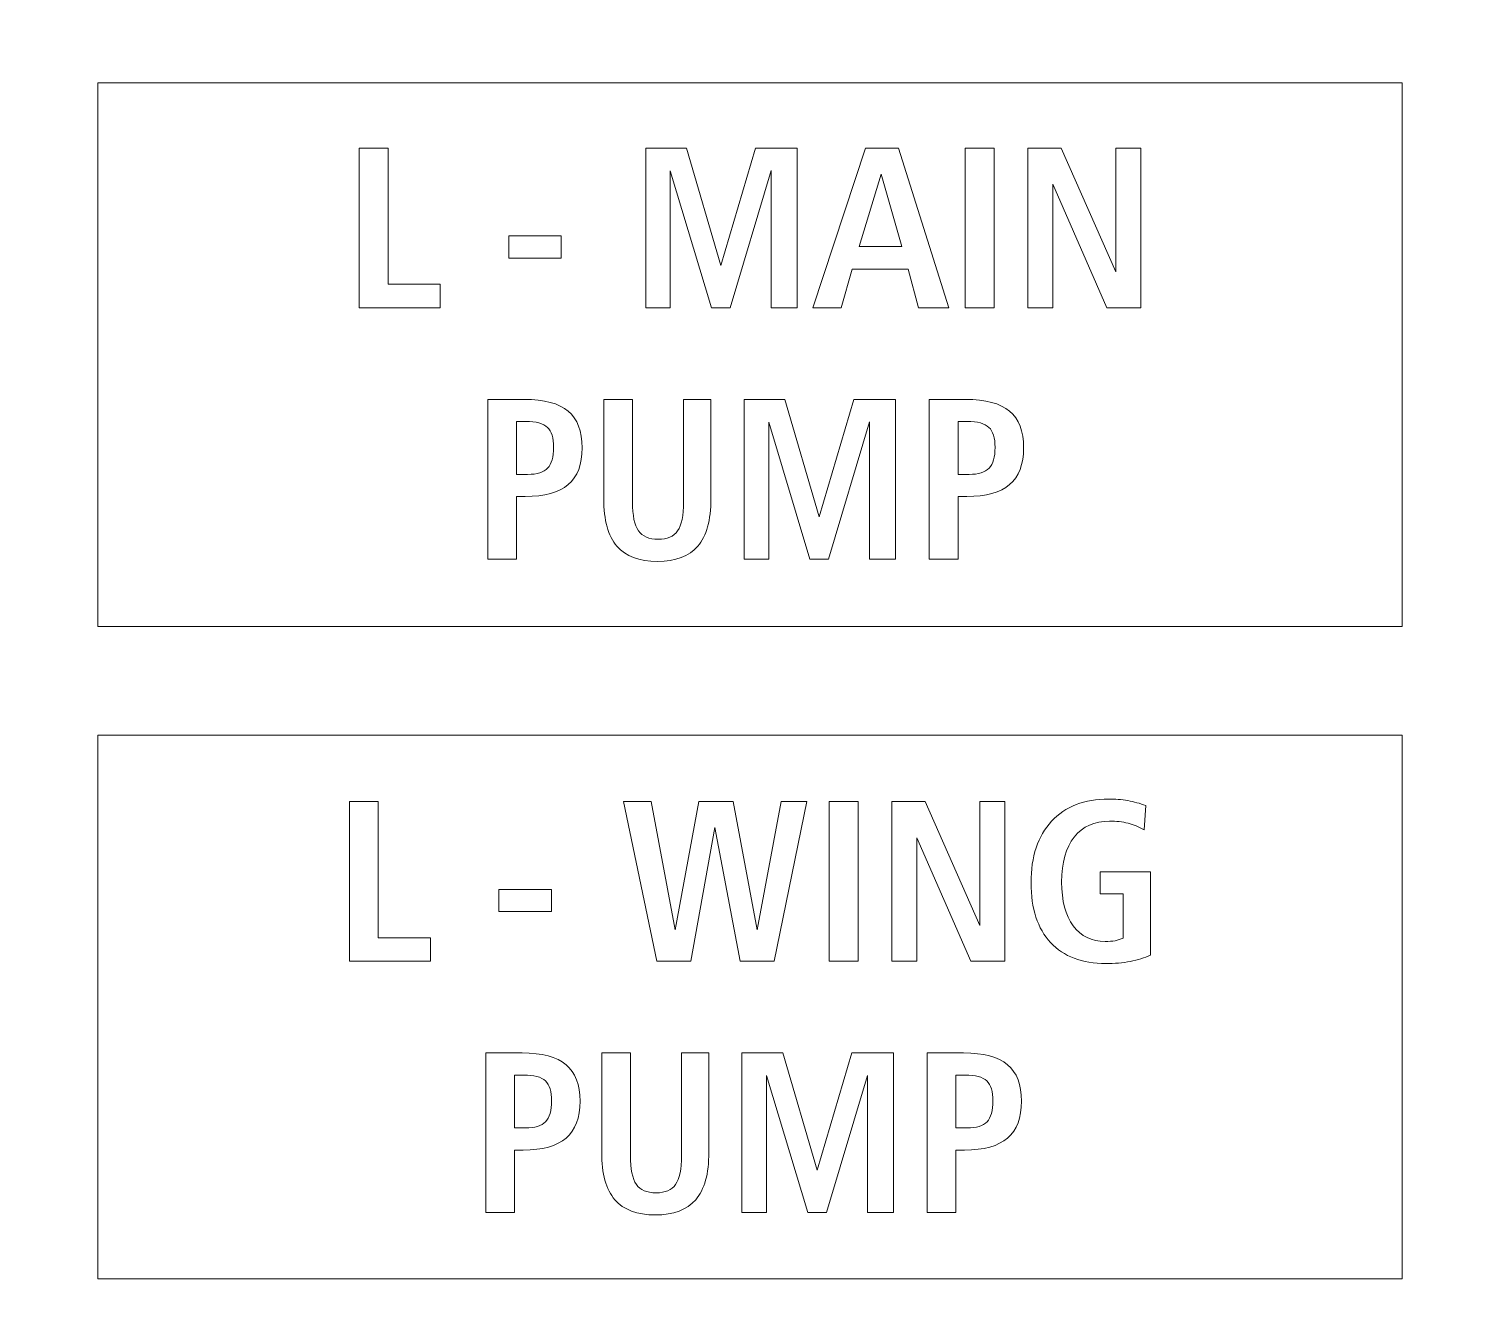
# Model space of a CAD drawing. Header units: millimetres. Extents: x -170 to 781, y -239 to -77.
# Drawn here: x 527.39 to 553.67, y -182.52 to -159.15 of the extents above; entities that cross this region are included whole.
import ezdxf

# ---------------------------------------------------------------- set-up
doc = ezdxf.new("R2010")
doc.units = ezdxf.units.MM
doc.header["$MEASUREMENT"] = 0
for name, color, linetype in [('Cut', 7, 'Continuous'), ('Engrave', 7, 'Continuous'), ('Mask', 7, 'Continuous')]:
    doc.layers.add(name, color=color, linetype=linetype)

msp = doc.modelspace()

# ---------------------------------------------------------------- linework, layer by layer
at = {"layer": 'Cut', "color": 250, "lineweight": 9}
msp.add_open_spline([(625.8935, -133.0419), (625.8935, -133.0419), (625.8935, -185.2646), (625.8935, -185.2646), (625.8935, -185.2646), (625.8935, -185.2654), (625.8935, -185.2661), (625.8935, -185.2669), (625.8935, -185.2669), (625.8935, -185.2669), (625.8935, -189.7544), (625.8935, -189.7544), (625.8935, -189.7544), (625.8935, -189.7544), (625.8935, -204.7521), (625.8935, -204.7521), (625.8935, -204.7521), (625.8935, -204.7529), (625.8935, -204.7536), (625.8935, -204.7544), (625.8935, -204.7544), (625.8935, -204.7544), (625.8935, -211.5419), (625.8935, -211.5419), (625.8935, -211.5419), (625.8935, -211.5419), (625.8935, -218.3294), (625.8935, -218.3294), (625.8935, -218.3294), (625.8933, -218.7274), (625.7349, -219.1091), (625.4532, -219.3904), (625.4532, -219.3904), (625.1716, -219.6717), (624.7916, -219.8296), (624.3935, -219.8294), (624.3935, -219.8294), (624.3935, -219.8294), (621.931, -219.8294), (621.931, -219.8294), (621.931, -219.8294), (619.7874, -219.8294), (617.8067, -220.973), (616.7349, -222.8294), (616.7349, -222.8294), (615.6631, -224.6858), (615.6631, -226.973), (616.7349, -228.8294), (616.7349, -228.8294), (617.8067, -230.6858), (619.7874, -231.8294), (621.931, -231.8294), (621.931, -231.8294), (621.931, -231.8294), (624.3935, -231.8294), (624.3935, -231.8294), (624.3935, -231.8294), (624.7916, -231.8296), (625.1733, -231.988), (625.4546, -232.2697), (625.4546, -232.2697), (625.7359, -232.5513), (625.8938, -232.9313), (625.8935, -233.3294), (625.8935, -233.3294), (625.8935, -233.3294), (625.8935, -237.8169), (625.8935, -237.8169), (625.8935, -237.8169), (625.8933, -238.2149), (625.7349, -238.5966), (625.4532, -238.8779), (625.4532, -238.8779), (625.1716, -239.1592), (624.7916, -239.3171), (624.3935, -239.3169), (624.3935, -239.3169), (624.3935, -239.3169), (482.9435, -239.3169), (482.9435, -239.3169), (482.9435, -239.3169), (482.5455, -239.3166), (482.1638, -239.1582), (481.8825, -238.8766), (481.8825, -238.8766), (481.6012, -238.5949), (481.4433, -238.2149), (481.4435, -237.8169), (481.4435, -237.8169), (481.4435, -237.8169), (481.4435, -233.3294), (481.4435, -233.3294), (481.4435, -233.3294), (481.4438, -232.9313), (481.6022, -232.5496), (481.8838, -232.2683), (481.8838, -232.2683), (482.1655, -231.987), (482.5455, -231.8291), (482.9435, -231.8294), (482.9435, -231.8294), (482.9435, -231.8294), (485.406, -231.8294), (485.406, -231.8294), (485.406, -231.8294), (487.5496, -231.8294), (489.5304, -230.6858), (490.6022, -228.8294), (490.6022, -228.8294), (491.674, -226.973), (491.674, -224.6858), (490.6022, -222.8294), (490.6022, -222.8294), (489.5304, -220.973), (487.5496, -219.8294), (485.406, -219.8294), (485.406, -219.8294), (485.406, -219.8294), (482.9435, -219.8294), (482.9435, -219.8294), (482.9435, -219.8294), (482.5455, -219.8291), (482.1638, -219.6707), (481.8825, -219.3891), (481.8825, -219.3891), (481.6012, -219.1074), (481.4433, -218.7274), (481.4435, -218.3294), (481.4435, -218.3294), (481.4435, -218.3294), (481.4435, -211.5419), (481.4435, -211.5419), (481.4435, -211.5419), (481.4435, -211.5419), (481.4435, -204.7544), (481.4435, -204.7544), (481.4435, -204.7544), (481.4435, -204.7544), (481.4435, -189.7559), (481.4435, -189.7559), (481.4435, -189.7559), (481.4435, -189.7554), (481.4435, -189.7549), (481.4435, -189.7544), (481.4435, -189.7544), (481.4435, -189.7544), (481.4435, -185.2669), (481.4435, -185.2669), (481.4435, -185.2669), (481.4435, -185.2669), (481.4435, -133.0434), (481.4435, -133.0434), (481.4435, -133.0434), (481.4435, -133.0429), (481.4435, -133.0424), (481.4435, -133.0419), (481.4435, -133.0419), (481.4435, -133.0419), (481.4435, -128.5544), (481.4435, -128.5544), (481.4435, -128.5544), (481.4435, -128.5544), (481.4435, -113.5559), (481.4435, -113.5559), (481.4435, -113.5559), (481.4435, -113.5554), (481.4435, -113.5549), (481.4435, -113.5544), (481.4435, -113.5544), (481.4435, -113.5544), (481.4435, -106.7669), (481.4435, -106.7669), (481.4435, -106.7669), (481.4435, -106.7669), (481.4435, -99.9794), (481.4435, -99.9794), (481.4435, -99.9794), (481.4438, -99.5813), (481.6022, -99.1996), (481.8838, -98.9183), (481.8838, -98.9183), (482.1655, -98.637), (482.5455, -98.4791), (482.9435, -98.4794), (482.9435, -98.4794), (482.9435, -98.4794), (485.406, -98.4794), (485.406, -98.4794), (485.406, -98.4794), (487.5496, -98.4794), (489.5304, -97.3358), (490.6022, -95.4794), (490.6022, -95.4794), (491.674, -93.623), (491.674, -91.3358), (490.6022, -89.4794), (490.6022, -89.4794), (489.5304, -87.623), (487.5496, -86.4794), (485.406, -86.4794), (485.406, -86.4794), (485.406, -86.4794), (482.9435, -86.4794), (482.9435, -86.4794), (482.9435, -86.4794), (482.5455, -86.4791), (482.1638, -86.3207), (481.8825, -86.0391), (481.8825, -86.0391), (481.6012, -85.7574), (481.4433, -85.3774), (481.4435, -84.9794), (481.4435, -84.9794), (481.4435, -84.9794), (481.4435, -80.4919), (481.4435, -80.4919), (481.4435, -80.4919), (481.4438, -80.0938), (481.6022, -79.7121), (481.8838, -79.4308), (481.8838, -79.4308), (482.1655, -79.1495), (482.5455, -78.9916), (482.9435, -78.9919), (482.9435, -78.9919), (482.9435, -78.9919), (624.3935, -78.9919), (624.3935, -78.9919), (624.3935, -78.9919), (624.7916, -78.9921), (625.1733, -79.1505), (625.4546, -79.4322), (625.4546, -79.4322), (625.7359, -79.7138), (625.8938, -80.0938), (625.8935, -80.4919), (625.8935, -80.4919), (625.8935, -80.4919), (625.8935, -84.9794), (625.8935, -84.9794), (625.8935, -84.9794), (625.8933, -85.3774), (625.7349, -85.7591), (625.4532, -86.0404), (625.4532, -86.0404), (625.1716, -86.3217), (624.7916, -86.4796), (624.3935, -86.4794), (624.3935, -86.4794), (624.3935, -86.4794), (621.931, -86.4794), (621.931, -86.4794), (621.931, -86.4794), (619.7874, -86.4794), (617.8067, -87.623), (616.7349, -89.4794), (616.7349, -89.4794), (615.6631, -91.3358), (615.6631, -93.623), (616.7349, -95.4794), (616.7349, -95.4794), (617.8067, -97.3358), (619.7874, -98.4794), (621.931, -98.4794), (621.931, -98.4794), (621.931, -98.4794), (624.3935, -98.4794), (624.3935, -98.4794), (624.3935, -98.4794), (624.7916, -98.4796), (625.1733, -98.638), (625.4546, -98.9197), (625.4546, -98.9197), (625.7359, -99.2013), (625.8938, -99.5813), (625.8935, -99.9794), (625.8935, -99.9794), (625.8935, -99.9794), (625.8935, -106.7669), (625.8935, -106.7669), (625.8935, -106.7669), (625.8935, -106.7669), (625.8935, -113.5544), (625.8935, -113.5544), (625.8935, -113.5544), (625.8935, -113.5544), (625.8935, -128.5521), (625.8935, -128.5521), (625.8935, -128.5521), (625.8935, -128.5529), (625.8935, -128.5536), (625.8935, -128.5544), (625.8935, -128.5544), (625.8935, -128.5544), (625.8935, -133.0419), (625.8935, -133.0419)], degree=3, knots=[0, 0, 0, 0, 0.0133333, 0.0133333, 0.0133333, 0.0133333, 0.0266667, 0.0266667, 0.0266667, 0.0266667, 0.04, 0.04, 0.04, 0.04, 0.0533333, 0.0533333, 0.0533333, 0.0533333, 0.0666667, 0.0666667, 0.0666667, 0.0666667, 0.08, 0.08, 0.08, 0.08, 0.0933333, 0.0933333, 0.0933333, 0.0933333, 0.1066667, 0.1066667, 0.1066667, 0.1066667, 0.12, 0.12, 0.12, 0.12, 0.1333333, 0.1333333, 0.1333333, 0.1333333, 0.1466667, 0.1466667, 0.1466667, 0.1466667, 0.16, 0.16, 0.16, 0.16, 0.1733333, 0.1733333, 0.1733333, 0.1733333, 0.1866667, 0.1866667, 0.1866667, 0.1866667, 0.2, 0.2, 0.2, 0.2, 0.2133333, 0.2133333, 0.2133333, 0.2133333, 0.2266667, 0.2266667, 0.2266667, 0.2266667, 0.24, 0.24, 0.24, 0.24, 0.2533333, 0.2533333, 0.2533333, 0.2533333, 0.2666667, 0.2666667, 0.2666667, 0.2666667, 0.28, 0.28, 0.28, 0.28, 0.2933333, 0.2933333, 0.2933333, 0.2933333, 0.3066667, 0.3066667, 0.3066667, 0.3066667, 0.32, 0.32, 0.32, 0.32, 0.3333333, 0.3333333, 0.3333333, 0.3333333, 0.3466667, 0.3466667, 0.3466667, 0.3466667, 0.36, 0.36, 0.36, 0.36, 0.3733333, 0.3733333, 0.3733333, 0.3733333, 0.3866667, 0.3866667, 0.3866667, 0.3866667, 0.4, 0.4, 0.4, 0.4, 0.4133333, 0.4133333, 0.4133333, 0.4133333, 0.4266667, 0.4266667, 0.4266667, 0.4266667, 0.44, 0.44, 0.44, 0.44, 0.4533333, 0.4533333, 0.4533333, 0.4533333, 0.4666667, 0.4666667, 0.4666667, 0.4666667, 0.48, 0.48, 0.48, 0.48, 0.4933333, 0.4933333, 0.4933333, 0.4933333, 0.5066667, 0.5066667, 0.5066667, 0.5066667, 0.52, 0.52, 0.52, 0.52, 0.5333333, 0.5333333, 0.5333333, 0.5333333, 0.5466667, 0.5466667, 0.5466667, 0.5466667, 0.56, 0.56, 0.56, 0.56, 0.5733333, 0.5733333, 0.5733333, 0.5733333, 0.5866667, 0.5866667, 0.5866667, 0.5866667, 0.6, 0.6, 0.6, 0.6, 0.6133333, 0.6133333, 0.6133333, 0.6133333, 0.6266667, 0.6266667, 0.6266667, 0.6266667, 0.64, 0.64, 0.64, 0.64, 0.6533333, 0.6533333, 0.6533333, 0.6533333, 0.6666667, 0.6666667, 0.6666667, 0.6666667, 0.68, 0.68, 0.68, 0.68, 0.6933333, 0.6933333, 0.6933333, 0.6933333, 0.7066667, 0.7066667, 0.7066667, 0.7066667, 0.72, 0.72, 0.72, 0.72, 0.7333333, 0.7333333, 0.7333333, 0.7333333, 0.7466667, 0.7466667, 0.7466667, 0.7466667, 0.76, 0.76, 0.76, 0.76, 0.7733333, 0.7733333, 0.7733333, 0.7733333, 0.7866667, 0.7866667, 0.7866667, 0.7866667, 0.8, 0.8, 0.8, 0.8, 0.8133333, 0.8133333, 0.8133333, 0.8133333, 0.8266667, 0.8266667, 0.8266667, 0.8266667, 0.84, 0.84, 0.84, 0.84, 0.8533333, 0.8533333, 0.8533333, 0.8533333, 0.8666667, 0.8666667, 0.8666667, 0.8666667, 0.88, 0.88, 0.88, 0.88, 0.8933333, 0.8933333, 0.8933333, 0.8933333, 0.9066667, 0.9066667, 0.9066667, 0.9066667, 0.92, 0.92, 0.92, 0.92, 0.9333333, 0.9333333, 0.9333333, 0.9333333, 0.9466667, 0.9466667, 0.9466667, 0.9466667, 0.96, 0.96, 0.96, 0.96, 0.9733333, 0.9733333, 0.9733333, 0.9733333, 1, 1, 1, 1], dxfattribs=at)
at = {"layer": 'Engrave', "color": 240, "lineweight": 9}
for points, knots in [([(533.4778, -161.352), (533.4778, -161.352), (534.0069, -161.352), (534.0069, -161.352), (534.0069, -161.352), (534.0069, -161.352), (534.0069, -163.8581), (534.0069, -163.8581), (534.0069, -163.8581), (534.0069, -163.8581), (534.9679, -163.8581), (534.9679, -163.8581), (534.9679, -163.8581), (534.9679, -163.8581), (534.9679, -164.2899), (534.9679, -164.2899), (534.9679, -164.2899), (534.9679, -164.2899), (533.4778, -164.2899), (533.4778, -164.2899), (533.4778, -164.2899), (533.4778, -164.2899), (533.4778, -161.352), (533.4778, -161.352)], [0, 0, 0, 0, 0.1428571, 0.1428571, 0.1428571, 0.1428571, 0.2857143, 0.2857143, 0.2857143, 0.2857143, 0.4285714, 0.4285714, 0.4285714, 0.4285714, 0.5714286, 0.5714286, 0.5714286, 0.5714286, 0.7142857, 0.7142857, 0.7142857, 0.7142857, 1, 1, 1, 1]), ([(538.7483, -161.352), (538.7483, -161.352), (539.5011, -161.352), (539.5011, -161.352), (539.5011, -161.352), (539.5011, -161.352), (540.1318, -163.5103), (540.1318, -163.5103), (540.1318, -163.5103), (540.1318, -163.5103), (540.7704, -161.352), (540.7704, -161.352), (540.7704, -161.352), (540.7704, -161.352), (541.538, -161.352), (541.538, -161.352), (541.538, -161.352), (541.538, -161.352), (541.538, -164.2899), (541.538, -164.2899), (541.538, -164.2899), (541.538, -164.2899), (541.0596, -164.2899), (541.0596, -164.2899), (541.0596, -164.2899), (541.0596, -164.2899), (541.0596, -161.7654), (541.0596, -161.7654), (541.0596, -161.7654), (541.0596, -161.7654), (540.3012, -164.2899), (540.3012, -164.2899), (540.3012, -164.2899), (540.3012, -164.2899), (539.9576, -164.2899), (539.9576, -164.2899), (539.9576, -164.2899), (539.9576, -164.2899), (539.2012, -161.7697), (539.2012, -161.7697), (539.2012, -161.7697), (539.2012, -161.7697), (539.2012, -164.2899), (539.2012, -164.2899), (539.2012, -164.2899), (539.2012, -164.2899), (538.7483, -164.2899), (538.7483, -164.2899), (538.7483, -164.2899), (538.7483, -164.2899), (538.7483, -161.352), (538.7483, -161.352)], [0, 0, 0, 0, 0.0714286, 0.0714286, 0.0714286, 0.0714286, 0.1428571, 0.1428571, 0.1428571, 0.1428571, 0.2142857, 0.2142857, 0.2142857, 0.2142857, 0.2857143, 0.2857143, 0.2857143, 0.2857143, 0.3571429, 0.3571429, 0.3571429, 0.3571429, 0.4285714, 0.4285714, 0.4285714, 0.4285714, 0.5, 0.5, 0.5, 0.5, 0.5714286, 0.5714286, 0.5714286, 0.5714286, 0.6428571, 0.6428571, 0.6428571, 0.6428571, 0.7142857, 0.7142857, 0.7142857, 0.7142857, 0.7857143, 0.7857143, 0.7857143, 0.7857143, 0.8571429, 0.8571429, 0.8571429, 0.8571429, 1, 1, 1, 1]), ([(542.7925, -161.352), (542.7925, -161.352), (543.4021, -161.352), (543.4021, -161.352), (543.4021, -161.352), (543.4021, -161.352), (544.3242, -164.2899), (544.3242, -164.2899), (544.3242, -164.2899), (544.3242, -164.2899), (543.7704, -164.2899), (543.7704, -164.2899), (543.7704, -164.2899), (543.7704, -164.2899), (543.5756, -163.5787), (543.5756, -163.5787), (543.5756, -163.5787), (543.5756, -163.5787), (542.5505, -163.5787), (542.5505, -163.5787), (542.5505, -163.5787), (542.5505, -163.5787), (542.348, -164.2899), (542.348, -164.2899), (542.348, -164.2899), (542.348, -164.2899), (541.8266, -164.2899), (541.8266, -164.2899), (541.8266, -164.2899), (541.8266, -164.2899), (542.7925, -161.352), (542.7925, -161.352)], [0, 0, 0, 0, 0.1111111, 0.1111111, 0.1111111, 0.1111111, 0.2222222, 0.2222222, 0.2222222, 0.2222222, 0.3333333, 0.3333333, 0.3333333, 0.3333333, 0.4444444, 0.4444444, 0.4444444, 0.4444444, 0.5555556, 0.5555556, 0.5555556, 0.5555556, 0.6666667, 0.6666667, 0.6666667, 0.6666667, 0.7777778, 0.7777778, 0.7777778, 0.7777778, 1, 1, 1, 1]), ([(544.629, -161.352), (544.629, -161.352), (545.1581, -161.352), (545.1581, -161.352), (545.1581, -161.352), (545.1581, -161.352), (545.1581, -164.2899), (545.1581, -164.2899), (545.1581, -164.2899), (545.1581, -164.2899), (544.629, -164.2899), (544.629, -164.2899), (544.629, -164.2899), (544.629, -164.2899), (544.629, -161.352), (544.629, -161.352)], [0, 0, 0, 0, 0.2, 0.2, 0.2, 0.2, 0.4, 0.4, 0.4, 0.4, 0.6, 0.6, 0.6, 0.6, 1, 1, 1, 1]), ([(545.7805, -161.352), (545.7805, -161.352), (546.395, -161.352), (546.395, -161.352), (546.395, -161.352), (546.395, -161.352), (547.3976, -163.6302), (547.3976, -163.6302), (547.3976, -163.6302), (547.3976, -163.6302), (547.3976, -161.352), (547.3976, -161.352), (547.3976, -161.352), (547.3976, -161.352), (547.859, -161.352), (547.859, -161.352), (547.859, -161.352), (547.859, -161.352), (547.859, -164.2899), (547.859, -164.2899), (547.859, -164.2899), (547.859, -164.2899), (547.236, -164.2899), (547.236, -164.2899), (547.236, -164.2899), (547.236, -164.2899), (546.2419, -162.0194), (546.2419, -162.0194), (546.2419, -162.0194), (546.2419, -162.0194), (546.2419, -164.2899), (546.2419, -164.2899), (546.2419, -164.2899), (546.2419, -164.2899), (545.7805, -164.2899), (545.7805, -164.2899), (545.7805, -164.2899), (545.7805, -164.2899), (545.7805, -161.352), (545.7805, -161.352)], [0, 0, 0, 0, 0.0909091, 0.0909091, 0.0909091, 0.0909091, 0.1818182, 0.1818182, 0.1818182, 0.1818182, 0.2727273, 0.2727273, 0.2727273, 0.2727273, 0.3636364, 0.3636364, 0.3636364, 0.3636364, 0.4545455, 0.4545455, 0.4545455, 0.4545455, 0.5454545, 0.5454545, 0.5454545, 0.5454545, 0.6363636, 0.6363636, 0.6363636, 0.6363636, 0.7272727, 0.7272727, 0.7272727, 0.7272727, 0.8181818, 0.8181818, 0.8181818, 0.8181818, 1, 1, 1, 1]), ([(543.0839, -161.8339), (543.0839, -161.8339), (542.6768, -163.1638), (542.6768, -163.1638), (542.6768, -163.1638), (542.6768, -163.1638), (543.4599, -163.1638), (543.4599, -163.1638), (543.4599, -163.1638), (543.4599, -163.1638), (543.0839, -161.8339), (543.0839, -161.8339)], [0, 0, 0, 0, 0.25, 0.25, 0.25, 0.25, 0.5, 0.5, 0.5, 0.5, 1, 1, 1, 1]), ([(536.2295, -162.9691), (536.2295, -162.9691), (537.1947, -162.9691), (537.1947, -162.9691), (537.1947, -162.9691), (537.1947, -162.9691), (537.1947, -163.3755), (537.1947, -163.3755), (537.1947, -163.3755), (537.1947, -163.3755), (536.2295, -163.3755), (536.2295, -163.3755), (536.2295, -163.3755), (536.2295, -163.3755), (536.2295, -162.9691), (536.2295, -162.9691)], [0, 0, 0, 0, 0.2, 0.2, 0.2, 0.2, 0.4, 0.4, 0.4, 0.4, 0.6, 0.6, 0.6, 0.6, 1, 1, 1, 1]), ([(535.8432, -165.9767), (535.8432, -165.9767), (536.5113, -165.9767), (536.5113, -165.9767), (536.5113, -165.9767), (536.8782, -165.9767), (537.1477, -166.0487), (537.3199, -166.1926), (537.3199, -166.1926), (537.4927, -166.3365), (537.5788, -166.5609), (537.5788, -166.8657), (537.5788, -166.8657), (537.5788, -167.1705), (537.4934, -167.3963), (537.322, -167.543), (537.322, -167.543), (537.1513, -167.6898), (536.8881, -167.7631), (536.5318, -167.7631), (536.5318, -167.7631), (536.5318, -167.7631), (536.3723, -167.7631), (536.3723, -167.7631), (536.3723, -167.7631), (536.3723, -167.7631), (536.3723, -168.9146), (536.3723, -168.9146), (536.3723, -168.9146), (536.3723, -168.9146), (535.8432, -168.9146), (535.8432, -168.9146), (535.8432, -168.9146), (535.8432, -168.9146), (535.8432, -165.9767), (535.8432, -165.9767)], [0, 0, 0, 0, 0.1, 0.1, 0.1, 0.1, 0.2, 0.2, 0.2, 0.2, 0.3, 0.3, 0.3, 0.3, 0.4, 0.4, 0.4, 0.4, 0.5, 0.5, 0.5, 0.5, 0.6, 0.6, 0.6, 0.6, 0.7, 0.7, 0.7, 0.7, 0.8, 0.8, 0.8, 0.8, 1, 1, 1, 1]), ([(537.976, -165.9767), (537.976, -165.9767), (538.5052, -165.9767), (538.5052, -165.9767), (538.5052, -165.9767), (538.5052, -165.9767), (538.5052, -167.864), (538.5052, -167.864), (538.5052, -167.864), (538.5052, -168.1138), (538.5419, -168.2902), (538.6146, -168.3946), (538.6146, -168.3946), (538.6879, -168.4983), (538.8079, -168.5505), (538.9765, -168.5505), (538.9765, -168.5505), (539.1444, -168.5505), (539.2644, -168.499), (539.3363, -168.3953), (539.3363, -168.3953), (539.409, -168.2923), (539.445, -168.1152), (539.445, -167.864), (539.445, -167.864), (539.445, -167.864), (539.445, -165.9767), (539.445, -165.9767), (539.445, -165.9767), (539.445, -165.9767), (539.9487, -165.9767), (539.9487, -165.9767), (539.9487, -165.9767), (539.9487, -165.9767), (539.9487, -167.8041), (539.9487, -167.8041), (539.9487, -167.8041), (539.9487, -168.1985), (539.8683, -168.4899), (539.7067, -168.6768), (539.7067, -168.6768), (539.5459, -168.8638), (539.2982, -168.9569), (538.9638, -168.9569), (538.9638, -168.9569), (538.6273, -168.9569), (538.3789, -168.8638), (538.218, -168.6768), (538.218, -168.6768), (538.0565, -168.4899), (537.976, -168.1985), (537.976, -167.8041), (537.976, -167.8041), (537.976, -167.8041), (537.976, -165.9767), (537.976, -165.9767)], [0, 0, 0, 0, 0.0666667, 0.0666667, 0.0666667, 0.0666667, 0.1333333, 0.1333333, 0.1333333, 0.1333333, 0.2, 0.2, 0.2, 0.2, 0.2666667, 0.2666667, 0.2666667, 0.2666667, 0.3333333, 0.3333333, 0.3333333, 0.3333333, 0.4, 0.4, 0.4, 0.4, 0.4666667, 0.4666667, 0.4666667, 0.4666667, 0.5333333, 0.5333333, 0.5333333, 0.5333333, 0.6, 0.6, 0.6, 0.6, 0.6666667, 0.6666667, 0.6666667, 0.6666667, 0.7333333, 0.7333333, 0.7333333, 0.7333333, 0.8, 0.8, 0.8, 0.8, 0.8666667, 0.8666667, 0.8666667, 0.8666667, 1, 1, 1, 1]), ([(540.5584, -165.9767), (540.5584, -165.9767), (541.3112, -165.9767), (541.3112, -165.9767), (541.3112, -165.9767), (541.3112, -165.9767), (541.9419, -168.135), (541.9419, -168.135), (541.9419, -168.135), (541.9419, -168.135), (542.5805, -165.9767), (542.5805, -165.9767), (542.5805, -165.9767), (542.5805, -165.9767), (543.3481, -165.9767), (543.3481, -165.9767), (543.3481, -165.9767), (543.3481, -165.9767), (543.3481, -168.9146), (543.3481, -168.9146), (543.3481, -168.9146), (543.3481, -168.9146), (542.8697, -168.9146), (542.8697, -168.9146), (542.8697, -168.9146), (542.8697, -168.9146), (542.8697, -166.3901), (542.8697, -166.3901), (542.8697, -166.3901), (542.8697, -166.3901), (542.1113, -168.9146), (542.1113, -168.9146), (542.1113, -168.9146), (542.1113, -168.9146), (541.7677, -168.9146), (541.7677, -168.9146), (541.7677, -168.9146), (541.7677, -168.9146), (541.0113, -166.3944), (541.0113, -166.3944), (541.0113, -166.3944), (541.0113, -166.3944), (541.0113, -168.9146), (541.0113, -168.9146), (541.0113, -168.9146), (541.0113, -168.9146), (540.5584, -168.9146), (540.5584, -168.9146), (540.5584, -168.9146), (540.5584, -168.9146), (540.5584, -165.9767), (540.5584, -165.9767)], [0, 0, 0, 0, 0.0714286, 0.0714286, 0.0714286, 0.0714286, 0.1428571, 0.1428571, 0.1428571, 0.1428571, 0.2142857, 0.2142857, 0.2142857, 0.2142857, 0.2857143, 0.2857143, 0.2857143, 0.2857143, 0.3571429, 0.3571429, 0.3571429, 0.3571429, 0.4285714, 0.4285714, 0.4285714, 0.4285714, 0.5, 0.5, 0.5, 0.5, 0.5714286, 0.5714286, 0.5714286, 0.5714286, 0.6428571, 0.6428571, 0.6428571, 0.6428571, 0.7142857, 0.7142857, 0.7142857, 0.7142857, 0.7857143, 0.7857143, 0.7857143, 0.7857143, 0.8571429, 0.8571429, 0.8571429, 0.8571429, 1, 1, 1, 1]), ([(543.9669, -165.9767), (543.9669, -165.9767), (544.635, -165.9767), (544.635, -165.9767), (544.635, -165.9767), (545.0019, -165.9767), (545.2714, -166.0487), (545.4436, -166.1926), (545.4436, -166.1926), (545.6164, -166.3365), (545.7025, -166.5609), (545.7025, -166.8657), (545.7025, -166.8657), (545.7025, -167.1705), (545.6171, -167.3963), (545.4457, -167.543), (545.4457, -167.543), (545.275, -167.6898), (545.0118, -167.7631), (544.6555, -167.7631), (544.6555, -167.7631), (544.6555, -167.7631), (544.496, -167.7631), (544.496, -167.7631), (544.496, -167.7631), (544.496, -167.7631), (544.496, -168.9146), (544.496, -168.9146), (544.496, -168.9146), (544.496, -168.9146), (543.9669, -168.9146), (543.9669, -168.9146), (543.9669, -168.9146), (543.9669, -168.9146), (543.9669, -165.9767), (543.9669, -165.9767)], [0, 0, 0, 0, 0.1, 0.1, 0.1, 0.1, 0.2, 0.2, 0.2, 0.2, 0.3, 0.3, 0.3, 0.3, 0.4, 0.4, 0.4, 0.4, 0.5, 0.5, 0.5, 0.5, 0.6, 0.6, 0.6, 0.6, 0.7, 0.7, 0.7, 0.7, 0.8, 0.8, 0.8, 0.8, 1, 1, 1, 1]), ([(536.3723, -166.3831), (536.3723, -166.3831), (536.3723, -167.3567), (536.3723, -167.3567), (536.3723, -167.3567), (536.3723, -167.3567), (536.5755, -167.3567), (536.5755, -167.3567), (536.5755, -167.3567), (536.7477, -167.3567), (536.8712, -167.3186), (536.9438, -167.2417), (536.9438, -167.2417), (537.0172, -167.1655), (537.0539, -167.0378), (537.0539, -166.8586), (537.0539, -166.8586), (537.0539, -166.6865), (537.0158, -166.5637), (536.9403, -166.4917), (536.9403, -166.4917), (536.8641, -166.4191), (536.7307, -166.3831), (536.5402, -166.3831), (536.5402, -166.3831), (536.5402, -166.3831), (536.3723, -166.3831), (536.3723, -166.3831)], [0, 0, 0, 0, 0.125, 0.125, 0.125, 0.125, 0.25, 0.25, 0.25, 0.25, 0.375, 0.375, 0.375, 0.375, 0.5, 0.5, 0.5, 0.5, 0.625, 0.625, 0.625, 0.625, 0.75, 0.75, 0.75, 0.75, 1, 1, 1, 1]), ([(544.496, -166.3831), (544.496, -166.3831), (544.496, -167.3567), (544.496, -167.3567), (544.496, -167.3567), (544.496, -167.3567), (544.6992, -167.3567), (544.6992, -167.3567), (544.6992, -167.3567), (544.8714, -167.3567), (544.9949, -167.3186), (545.0675, -167.2417), (545.0675, -167.2417), (545.1409, -167.1655), (545.1776, -167.0378), (545.1776, -166.8586), (545.1776, -166.8586), (545.1776, -166.6865), (545.1395, -166.5637), (545.064, -166.4917), (545.064, -166.4917), (544.9878, -166.4191), (544.8544, -166.3831), (544.6639, -166.3831), (544.6639, -166.3831), (544.6639, -166.3831), (544.496, -166.3831), (544.496, -166.3831)], [0, 0, 0, 0, 0.125, 0.125, 0.125, 0.125, 0.25, 0.25, 0.25, 0.25, 0.375, 0.375, 0.375, 0.375, 0.5, 0.5, 0.5, 0.5, 0.625, 0.625, 0.625, 0.625, 0.75, 0.75, 0.75, 0.75, 1, 1, 1, 1]), ([(533.2961, -173.3753), (533.2961, -173.3753), (533.8252, -173.3753), (533.8252, -173.3753), (533.8252, -173.3753), (533.8252, -173.3753), (533.8252, -175.8814), (533.8252, -175.8814), (533.8252, -175.8814), (533.8252, -175.8814), (534.7862, -175.8814), (534.7862, -175.8814), (534.7862, -175.8814), (534.7862, -175.8814), (534.7862, -176.3132), (534.7862, -176.3132), (534.7862, -176.3132), (534.7862, -176.3132), (533.2961, -176.3132), (533.2961, -176.3132), (533.2961, -176.3132), (533.2961, -176.3132), (533.2961, -173.3753), (533.2961, -173.3753)], [0, 0, 0, 0, 0.1428571, 0.1428571, 0.1428571, 0.1428571, 0.2857143, 0.2857143, 0.2857143, 0.2857143, 0.4285714, 0.4285714, 0.4285714, 0.4285714, 0.5714286, 0.5714286, 0.5714286, 0.5714286, 0.7142857, 0.7142857, 0.7142857, 0.7142857, 1, 1, 1, 1]), ([(538.3422, -173.3753), (538.3422, -173.3753), (538.8509, -173.3753), (538.8509, -173.3753), (538.8509, -173.3753), (538.8509, -173.3753), (539.2912, -175.7361), (539.2912, -175.7361), (539.2912, -175.7361), (539.2912, -175.7361), (539.723, -173.3753), (539.723, -173.3753), (539.723, -173.3753), (539.723, -173.3753), (540.358, -173.3753), (540.358, -173.3753), (540.358, -173.3753), (540.358, -173.3753), (540.7982, -175.7325), (540.7982, -175.7325), (540.7982, -175.7325), (540.7982, -175.7325), (541.2385, -173.3753), (541.2385, -173.3753), (541.2385, -173.3753), (541.2385, -173.3753), (541.7119, -173.3753), (541.7119, -173.3753), (541.7119, -173.3753), (541.7119, -173.3753), (541.1143, -176.3132), (541.1143, -176.3132), (541.1143, -176.3132), (541.1143, -176.3132), (540.4878, -176.3132), (540.4878, -176.3132), (540.4878, -176.3132), (540.4878, -176.3132), (540.0228, -173.8529), (540.0228, -173.8529), (540.0228, -173.8529), (540.0228, -173.8529), (539.5783, -176.3132), (539.5783, -176.3132), (539.5783, -176.3132), (539.5783, -176.3132), (538.9518, -176.3132), (538.9518, -176.3132), (538.9518, -176.3132), (538.9518, -176.3132), (538.3422, -173.3753), (538.3422, -173.3753)], [0, 0, 0, 0, 0.0714286, 0.0714286, 0.0714286, 0.0714286, 0.1428571, 0.1428571, 0.1428571, 0.1428571, 0.2142857, 0.2142857, 0.2142857, 0.2142857, 0.2857143, 0.2857143, 0.2857143, 0.2857143, 0.3571429, 0.3571429, 0.3571429, 0.3571429, 0.4285714, 0.4285714, 0.4285714, 0.4285714, 0.5, 0.5, 0.5, 0.5, 0.5714286, 0.5714286, 0.5714286, 0.5714286, 0.6428571, 0.6428571, 0.6428571, 0.6428571, 0.7142857, 0.7142857, 0.7142857, 0.7142857, 0.7857143, 0.7857143, 0.7857143, 0.7857143, 0.8571429, 0.8571429, 0.8571429, 0.8571429, 1, 1, 1, 1]), ([(542.1261, -173.3753), (542.1261, -173.3753), (542.6552, -173.3753), (542.6552, -173.3753), (542.6552, -173.3753), (542.6552, -173.3753), (542.6552, -176.3132), (542.6552, -176.3132), (542.6552, -176.3132), (542.6552, -176.3132), (542.1261, -176.3132), (542.1261, -176.3132), (542.1261, -176.3132), (542.1261, -176.3132), (542.1261, -173.3753), (542.1261, -173.3753)], [0, 0, 0, 0, 0.2, 0.2, 0.2, 0.2, 0.4, 0.4, 0.4, 0.4, 0.6, 0.6, 0.6, 0.6, 1, 1, 1, 1]), ([(543.2776, -173.3753), (543.2776, -173.3753), (543.8921, -173.3753), (543.8921, -173.3753), (543.8921, -173.3753), (543.8921, -173.3753), (544.8947, -175.6535), (544.8947, -175.6535), (544.8947, -175.6535), (544.8947, -175.6535), (544.8947, -173.3753), (544.8947, -173.3753), (544.8947, -173.3753), (544.8947, -173.3753), (545.3561, -173.3753), (545.3561, -173.3753), (545.3561, -173.3753), (545.3561, -173.3753), (545.3561, -176.3132), (545.3561, -176.3132), (545.3561, -176.3132), (545.3561, -176.3132), (544.7331, -176.3132), (544.7331, -176.3132), (544.7331, -176.3132), (544.7331, -176.3132), (543.739, -174.0427), (543.739, -174.0427), (543.739, -174.0427), (543.739, -174.0427), (543.739, -176.3132), (543.739, -176.3132), (543.739, -176.3132), (543.739, -176.3132), (543.2776, -176.3132), (543.2776, -176.3132), (543.2776, -176.3132), (543.2776, -176.3132), (543.2776, -173.3753), (543.2776, -173.3753)], [0, 0, 0, 0, 0.0909091, 0.0909091, 0.0909091, 0.0909091, 0.1818182, 0.1818182, 0.1818182, 0.1818182, 0.2727273, 0.2727273, 0.2727273, 0.2727273, 0.3636364, 0.3636364, 0.3636364, 0.3636364, 0.4545455, 0.4545455, 0.4545455, 0.4545455, 0.5454545, 0.5454545, 0.5454545, 0.5454545, 0.6363636, 0.6363636, 0.6363636, 0.6363636, 0.7272727, 0.7272727, 0.7272727, 0.7272727, 0.8181818, 0.8181818, 0.8181818, 0.8181818, 1, 1, 1, 1]), ([(547.9519, -173.4487), (547.9519, -173.4487), (547.923, -173.8967), (547.923, -173.8967), (547.923, -173.8967), (547.827, -173.8402), (547.7275, -173.7986), (547.6245, -173.7732), (547.6245, -173.7732), (547.5222, -173.7478), (547.4093, -173.7351), (547.2865, -173.7351), (547.2865, -173.7351), (547.0057, -173.7351), (546.7884, -173.8325), (546.6339, -174.0279), (546.6339, -174.0279), (546.4794, -174.2227), (546.4025, -174.4985), (546.4025, -174.8555), (546.4025, -174.8555), (546.4025, -175.1998), (546.4738, -175.4687), (546.6156, -175.6606), (546.6156, -175.6606), (546.7574, -175.8532), (546.9542, -175.9491), (547.2061, -175.9491), (547.2061, -175.9491), (547.2738, -175.9491), (547.3338, -175.9442), (547.386, -175.935), (547.386, -175.935), (547.4382, -175.9251), (547.489, -175.9096), (547.537, -175.8892), (547.537, -175.8892), (547.537, -175.8892), (547.537, -175.0728), (547.537, -175.0728), (547.537, -175.0728), (547.537, -175.0728), (547.1095, -175.0728), (547.1095, -175.0728), (547.1095, -175.0728), (547.1095, -175.0728), (547.1095, -174.6664), (547.1095, -174.6664), (547.1095, -174.6664), (547.1095, -174.6664), (548.0408, -174.6664), (548.0408, -174.6664), (548.0408, -174.6664), (548.0408, -174.6664), (548.0408, -176.2003), (548.0408, -176.2003), (548.0408, -176.2003), (547.9279, -176.2511), (547.8023, -176.2899), (547.6647, -176.316), (547.6647, -176.316), (547.5271, -176.3421), (547.3776, -176.3555), (547.216, -176.3555), (547.216, -176.3555), (546.7778, -176.3555), (546.4392, -176.2264), (546.1993, -175.9689), (546.1993, -175.9689), (545.9594, -175.7114), (545.8395, -175.3452), (545.8395, -174.8711), (545.8395, -174.8711), (545.8395, -174.387), (545.9658, -174.0096), (546.2176, -173.7372), (546.2176, -173.7372), (546.4702, -173.4649), (546.8195, -173.3287), (547.2661, -173.3287), (547.2661, -173.3287), (547.3867, -173.3287), (547.5046, -173.3386), (547.6189, -173.3584), (547.6189, -173.3584), (547.7339, -173.3788), (547.8446, -173.4085), (547.9519, -173.4487)], [0, 0, 0, 0, 0.0434783, 0.0434783, 0.0434783, 0.0434783, 0.0869565, 0.0869565, 0.0869565, 0.0869565, 0.1304348, 0.1304348, 0.1304348, 0.1304348, 0.173913, 0.173913, 0.173913, 0.173913, 0.2173913, 0.2173913, 0.2173913, 0.2173913, 0.2608696, 0.2608696, 0.2608696, 0.2608696, 0.3043478, 0.3043478, 0.3043478, 0.3043478, 0.3478261, 0.3478261, 0.3478261, 0.3478261, 0.3913043, 0.3913043, 0.3913043, 0.3913043, 0.4347826, 0.4347826, 0.4347826, 0.4347826, 0.4782609, 0.4782609, 0.4782609, 0.4782609, 0.5217391, 0.5217391, 0.5217391, 0.5217391, 0.5652174, 0.5652174, 0.5652174, 0.5652174, 0.6086957, 0.6086957, 0.6086957, 0.6086957, 0.6521739, 0.6521739, 0.6521739, 0.6521739, 0.6956522, 0.6956522, 0.6956522, 0.6956522, 0.7391304, 0.7391304, 0.7391304, 0.7391304, 0.7826087, 0.7826087, 0.7826087, 0.7826087, 0.826087, 0.826087, 0.826087, 0.826087, 0.8695652, 0.8695652, 0.8695652, 0.8695652, 0.9130435, 0.9130435, 0.9130435, 0.9130435, 1, 1, 1, 1]), ([(536.0478, -174.9924), (536.0478, -174.9924), (537.013, -174.9924), (537.013, -174.9924), (537.013, -174.9924), (537.013, -174.9924), (537.013, -175.3988), (537.013, -175.3988), (537.013, -175.3988), (537.013, -175.3988), (536.0478, -175.3988), (536.0478, -175.3988), (536.0478, -175.3988), (536.0478, -175.3988), (536.0478, -174.9924), (536.0478, -174.9924)], [0, 0, 0, 0, 0.2, 0.2, 0.2, 0.2, 0.4, 0.4, 0.4, 0.4, 0.6, 0.6, 0.6, 0.6, 1, 1, 1, 1]), ([(535.8051, -178), (535.8051, -178), (536.4732, -178), (536.4732, -178), (536.4732, -178), (536.8401, -178), (537.1096, -178.072), (537.2818, -178.2159), (537.2818, -178.2159), (537.4546, -178.3598), (537.5407, -178.5842), (537.5407, -178.889), (537.5407, -178.889), (537.5407, -179.1938), (537.4553, -179.4196), (537.2839, -179.5663), (537.2839, -179.5663), (537.1132, -179.7131), (536.85, -179.7864), (536.4937, -179.7864), (536.4937, -179.7864), (536.4937, -179.7864), (536.3342, -179.7864), (536.3342, -179.7864), (536.3342, -179.7864), (536.3342, -179.7864), (536.3342, -180.9379), (536.3342, -180.9379), (536.3342, -180.9379), (536.3342, -180.9379), (535.8051, -180.9379), (535.8051, -180.9379), (535.8051, -180.9379), (535.8051, -180.9379), (535.8051, -178), (535.8051, -178)], [0, 0, 0, 0, 0.1, 0.1, 0.1, 0.1, 0.2, 0.2, 0.2, 0.2, 0.3, 0.3, 0.3, 0.3, 0.4, 0.4, 0.4, 0.4, 0.5, 0.5, 0.5, 0.5, 0.6, 0.6, 0.6, 0.6, 0.7, 0.7, 0.7, 0.7, 0.8, 0.8, 0.8, 0.8, 1, 1, 1, 1]), ([(537.9379, -178), (537.9379, -178), (538.4671, -178), (538.4671, -178), (538.4671, -178), (538.4671, -178), (538.4671, -179.8873), (538.4671, -179.8873), (538.4671, -179.8873), (538.4671, -180.1371), (538.5038, -180.3135), (538.5765, -180.4179), (538.5765, -180.4179), (538.6498, -180.5216), (538.7698, -180.5738), (538.9384, -180.5738), (538.9384, -180.5738), (539.1063, -180.5738), (539.2263, -180.5223), (539.2982, -180.4186), (539.2982, -180.4186), (539.3709, -180.3156), (539.4069, -180.1385), (539.4069, -179.8873), (539.4069, -179.8873), (539.4069, -179.8873), (539.4069, -178), (539.4069, -178), (539.4069, -178), (539.4069, -178), (539.9106, -178), (539.9106, -178), (539.9106, -178), (539.9106, -178), (539.9106, -179.8274), (539.9106, -179.8274), (539.9106, -179.8274), (539.9106, -180.2218), (539.8302, -180.5132), (539.6686, -180.7001), (539.6686, -180.7001), (539.5078, -180.8871), (539.2601, -180.9802), (538.9257, -180.9802), (538.9257, -180.9802), (538.5892, -180.9802), (538.3408, -180.8871), (538.1799, -180.7001), (538.1799, -180.7001), (538.0184, -180.5132), (537.9379, -180.2218), (537.9379, -179.8274), (537.9379, -179.8274), (537.9379, -179.8274), (537.9379, -178), (537.9379, -178)], [0, 0, 0, 0, 0.0666667, 0.0666667, 0.0666667, 0.0666667, 0.1333333, 0.1333333, 0.1333333, 0.1333333, 0.2, 0.2, 0.2, 0.2, 0.2666667, 0.2666667, 0.2666667, 0.2666667, 0.3333333, 0.3333333, 0.3333333, 0.3333333, 0.4, 0.4, 0.4, 0.4, 0.4666667, 0.4666667, 0.4666667, 0.4666667, 0.5333333, 0.5333333, 0.5333333, 0.5333333, 0.6, 0.6, 0.6, 0.6, 0.6666667, 0.6666667, 0.6666667, 0.6666667, 0.7333333, 0.7333333, 0.7333333, 0.7333333, 0.8, 0.8, 0.8, 0.8, 0.8666667, 0.8666667, 0.8666667, 0.8666667, 1, 1, 1, 1]), ([(540.5203, -178), (540.5203, -178), (541.2731, -178), (541.2731, -178), (541.2731, -178), (541.2731, -178), (541.9038, -180.1583), (541.9038, -180.1583), (541.9038, -180.1583), (541.9038, -180.1583), (542.5424, -178), (542.5424, -178), (542.5424, -178), (542.5424, -178), (543.31, -178), (543.31, -178), (543.31, -178), (543.31, -178), (543.31, -180.9379), (543.31, -180.9379), (543.31, -180.9379), (543.31, -180.9379), (542.8316, -180.9379), (542.8316, -180.9379), (542.8316, -180.9379), (542.8316, -180.9379), (542.8316, -178.4134), (542.8316, -178.4134), (542.8316, -178.4134), (542.8316, -178.4134), (542.0732, -180.9379), (542.0732, -180.9379), (542.0732, -180.9379), (542.0732, -180.9379), (541.7296, -180.9379), (541.7296, -180.9379), (541.7296, -180.9379), (541.7296, -180.9379), (540.9732, -178.4177), (540.9732, -178.4177), (540.9732, -178.4177), (540.9732, -178.4177), (540.9732, -180.9379), (540.9732, -180.9379), (540.9732, -180.9379), (540.9732, -180.9379), (540.5203, -180.9379), (540.5203, -180.9379), (540.5203, -180.9379), (540.5203, -180.9379), (540.5203, -178), (540.5203, -178)], [0, 0, 0, 0, 0.0714286, 0.0714286, 0.0714286, 0.0714286, 0.1428571, 0.1428571, 0.1428571, 0.1428571, 0.2142857, 0.2142857, 0.2142857, 0.2142857, 0.2857143, 0.2857143, 0.2857143, 0.2857143, 0.3571429, 0.3571429, 0.3571429, 0.3571429, 0.4285714, 0.4285714, 0.4285714, 0.4285714, 0.5, 0.5, 0.5, 0.5, 0.5714286, 0.5714286, 0.5714286, 0.5714286, 0.6428571, 0.6428571, 0.6428571, 0.6428571, 0.7142857, 0.7142857, 0.7142857, 0.7142857, 0.7857143, 0.7857143, 0.7857143, 0.7857143, 0.8571429, 0.8571429, 0.8571429, 0.8571429, 1, 1, 1, 1]), ([(543.9288, -178), (543.9288, -178), (544.5969, -178), (544.5969, -178), (544.5969, -178), (544.9638, -178), (545.2333, -178.072), (545.4055, -178.2159), (545.4055, -178.2159), (545.5783, -178.3598), (545.6644, -178.5842), (545.6644, -178.889), (545.6644, -178.889), (545.6644, -179.1938), (545.579, -179.4196), (545.4076, -179.5663), (545.4076, -179.5663), (545.2369, -179.7131), (544.9737, -179.7864), (544.6174, -179.7864), (544.6174, -179.7864), (544.6174, -179.7864), (544.4579, -179.7864), (544.4579, -179.7864), (544.4579, -179.7864), (544.4579, -179.7864), (544.4579, -180.9379), (544.4579, -180.9379), (544.4579, -180.9379), (544.4579, -180.9379), (543.9288, -180.9379), (543.9288, -180.9379), (543.9288, -180.9379), (543.9288, -180.9379), (543.9288, -178), (543.9288, -178)], [0, 0, 0, 0, 0.1, 0.1, 0.1, 0.1, 0.2, 0.2, 0.2, 0.2, 0.3, 0.3, 0.3, 0.3, 0.4, 0.4, 0.4, 0.4, 0.5, 0.5, 0.5, 0.5, 0.6, 0.6, 0.6, 0.6, 0.7, 0.7, 0.7, 0.7, 0.8, 0.8, 0.8, 0.8, 1, 1, 1, 1]), ([(536.3342, -178.4064), (536.3342, -178.4064), (536.3342, -179.38), (536.3342, -179.38), (536.3342, -179.38), (536.3342, -179.38), (536.5374, -179.38), (536.5374, -179.38), (536.5374, -179.38), (536.7096, -179.38), (536.8331, -179.3419), (536.9057, -179.265), (536.9057, -179.265), (536.9791, -179.1888), (537.0158, -179.0611), (537.0158, -178.8819), (537.0158, -178.8819), (537.0158, -178.7098), (536.9777, -178.587), (536.9022, -178.515), (536.9022, -178.515), (536.826, -178.4424), (536.6926, -178.4064), (536.5021, -178.4064), (536.5021, -178.4064), (536.5021, -178.4064), (536.3342, -178.4064), (536.3342, -178.4064)], [0, 0, 0, 0, 0.125, 0.125, 0.125, 0.125, 0.25, 0.25, 0.25, 0.25, 0.375, 0.375, 0.375, 0.375, 0.5, 0.5, 0.5, 0.5, 0.625, 0.625, 0.625, 0.625, 0.75, 0.75, 0.75, 0.75, 1, 1, 1, 1]), ([(544.4579, -178.4064), (544.4579, -178.4064), (544.4579, -179.38), (544.4579, -179.38), (544.4579, -179.38), (544.4579, -179.38), (544.6611, -179.38), (544.6611, -179.38), (544.6611, -179.38), (544.8333, -179.38), (544.9568, -179.3419), (545.0294, -179.265), (545.0294, -179.265), (545.1028, -179.1888), (545.1395, -179.0611), (545.1395, -178.8819), (545.1395, -178.8819), (545.1395, -178.7098), (545.1014, -178.587), (545.0259, -178.515), (545.0259, -178.515), (544.9497, -178.4424), (544.8163, -178.4064), (544.6258, -178.4064), (544.6258, -178.4064), (544.6258, -178.4064), (544.4579, -178.4064), (544.4579, -178.4064)], [0, 0, 0, 0, 0.125, 0.125, 0.125, 0.125, 0.25, 0.25, 0.25, 0.25, 0.375, 0.375, 0.375, 0.375, 0.5, 0.5, 0.5, 0.5, 0.625, 0.625, 0.625, 0.625, 0.75, 0.75, 0.75, 0.75, 1, 1, 1, 1])]:
    msp.add_open_spline(points, degree=3, knots=knots, dxfattribs=at)
at = {"layer": 'Mask', "color": 2, "lineweight": 9}
for points in [[(528.6684, -160.1544), (528.6684, -160.1544), (552.6684, -160.1544), (552.6684, -160.1544), (552.6684, -160.1544), (552.6684, -160.1544), (552.6684, -170.1544), (552.6684, -170.1544), (552.6684, -170.1544), (552.6684, -170.1544), (528.6684, -170.1544), (528.6684, -170.1544), (528.6684, -170.1544), (528.6684, -170.1544), (528.6684, -160.1544), (528.6684, -160.1544)], [(528.6684, -172.1544), (528.6684, -172.1544), (552.6684, -172.1544), (552.6684, -172.1544), (552.6684, -172.1544), (552.6684, -172.1544), (552.6684, -182.1544), (552.6684, -182.1544), (552.6684, -182.1544), (552.6684, -182.1544), (528.6684, -182.1544), (528.6684, -182.1544), (528.6684, -182.1544), (528.6684, -182.1544), (528.6684, -172.1544), (528.6684, -172.1544)]]:
    msp.add_open_spline(points, degree=3, knots=[0, 0, 0, 0, 0.2, 0.2, 0.2, 0.2, 0.4, 0.4, 0.4, 0.4, 0.6, 0.6, 0.6, 0.6, 1, 1, 1, 1], dxfattribs=at)

doc.saveas('drawing.dxf')
